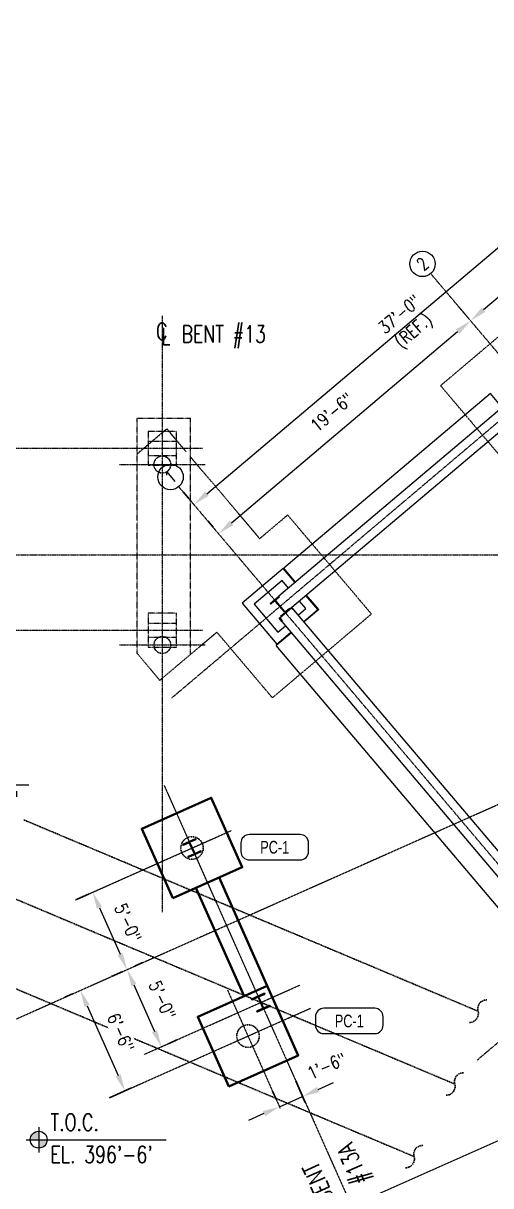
# Model space of a CAD drawing. Header units: inches. Extents: x -24529 to 23375, y -3182 to 1720.
# Drawn here: x -458 to -126, y -448 to 377 of the extents above; entities that cross this region are included whole.
import ezdxf
from ezdxf import colors
from ezdxf.entities.mleader import LeaderData, LeaderLine
from ezdxf.enums import TextEntityAlignment as Align
from ezdxf.math import Vec2, Vec3

# ---------------------------------------------------------------- set-up
doc = ezdxf.new("R2010")
doc.units = ezdxf.units.IN
doc.header["$LTSCALE"] = 0.375
doc.header["$MEASUREMENT"] = 0
for name, pattern in [('CENTER2', [1.125, 0.75, -0.125, 0.125, -0.125]), ('HIDDEN', [0.375, 0.25, -0.125]), ('HIDDEN2', [0.1875, 0.125, -0.0625]), ('PHANTOM2', [1.25, 0.625, -0.125, 0.125, -0.125, 0.125, -0.125])]:
    doc.linetypes.add(name, pattern=pattern)
for name, color, linetype, lineweight in [('CENTER', 2, 'CENTER2', 15), ('DIM', 5, 'Continuous', 15), ('Mech_Existbldg', 5, 'Continuous', 13), ('Mech_Existstl', 3, 'Continuous', 13), ('PHANTOM', 253, 'PHANTOM2', 9), ('PILECAP', 3, 'Continuous', 35), ('S_PILE', 6, 'HIDDEN2', 25), ('TEXT', 3, 'Continuous', 15), ('TXT', 7, 'Continuous', 15)]:
    doc.layers.add(name, color=color, linetype=linetype, lineweight=lineweight)
doc.layers.add('HIDDEN', color=252, linetype='HIDDEN')
doc.layers.add('NSTL', color=1, linetype='Continuous')
doc.styles.add('RomanS', font='romans.shx', dxfattribs={"width": 0.8})
doc.styles.add('SIMPLEX', font='SIMPLEX.shx', dxfattribs={"width": 0.75})
doc.dimstyles.new('PCI Arch-Arrow', dxfattribs={"dimscale": 0, "dimtxt": 0.09375, "dimasz": 0.125, "dimexe": 0.125, "dimexo": 0.0625, "dimgap": 0.09, "dimtad": 1, "dimdec": 4, "dimzin": 3, "dimdsep": 46, "dimlunit": 4, "dimtxsty": 'RomanS', "dimcen": 0.09, "dimclrd": 3, "dimclre": 3, "dimclrt": 3, "dimadec": 0, "dimazin": 0, "dimtfac": 0.75, "dimtdec": 4, "dimtmove": 0, "dimatfit": 3, "dimfxl": 1, "dimfrac": 1, "dimtolj": 1, "dimtzin": 0, "dimlwd": -1, "dimarcsym": 0})

# ---------------------------------------------------------------- blocks, each defined once
blk = doc.blocks.new('bal1')
blk.add_circle((0, 0), 0.188)
at = {"style": 'SIMPLEX', "width": 0.75}
blk.add_attdef('ITEM', text='', height=0.188, dxfattribs=at).set_placement((0, 0), align=Align.MIDDLE)
blk = doc.blocks.new('*D4')
at = {"layer": 'DEFPOINTS', "color": 0, "transparency": 16777216}
for p in [(2.37, 322.34), (2.37, 322.34), (-336.6, 35.57)]:
    blk.add_point(p, dxfattribs=at)
at = {"layer": 'DIM', "color": 3, "transparency": 16777216}
blk.add_line((-327.44, 43.32), (-6.79, 314.59), dxfattribs=at)
at = {"layer": 'DIM', "color": 3, "lineweight": -2, "transparency": 16777216}
for p, q in [((6.24, 317.76), (10.12, 313.18)), ((-340.48, 40.15), (-344.35, 44.73))]:
    blk.add_line(p, q, dxfattribs=at)
at = {"layer": 'DIM', "color": 3, "transparency": 16777216}
for points in [[(-8.08, 316.12), (-5.5, 313.06), (2.37, 322.34)], [(-328.73, 44.85), (-326.15, 41.79), (-336.6, 35.57)]]:
    blk.add_solid(points, dxfattribs=at)
at = {"layer": 'DIM', "color": 3, "transparency": 16777216, "insert": (-185.08, 163.76), "char_height": 9, "attachment_point": 5, "rotation": 40.23144, "style": 'RomanS'}
blk.add_mtext('\\A1;37\'-0"\\P(REF.)', dxfattribs=at)
blk = doc.blocks.new('*D5')
at = {"layer": 'DEFPOINTS', "color": 0, "transparency": 16777216}
for p in [(-140.45, 166.01), (-140.45, 166.01), (-319.09, 14.88)]:
    blk.add_point(p, dxfattribs=at)
at = {"layer": 'DIM', "color": 3, "lineweight": -2, "transparency": 16777216}
for p, q in [((-144.32, 170.59), (-148.2, 175.17)), ((-322.97, 19.46), (-326.84, 24.04))]:
    blk.add_line(p, q, dxfattribs=at)
at = {"layer": 'DIM', "color": 3, "transparency": 16777216}
blk.add_line((-309.93, 22.63), (-149.61, 158.26), dxfattribs=at)
for points in [[(-150.9, 159.79), (-148.32, 156.74), (-140.45, 166.01)], [(-311.22, 24.16), (-308.64, 21.1), (-319.09, 14.88)]]:
    blk.add_solid(points, dxfattribs=at)
at = {"layer": 'DIM', "color": 3, "transparency": 16777216, "insert": (-238.81, 101.13), "char_height": 9, "attachment_point": 5, "rotation": 40.23144, "style": 'RomanS'}
blk.add_mtext('\\A1;19\'-6"', dxfattribs=at)
blk = doc.blocks.new('*D6')
at = {"layer": 'DEFPOINTS', "color": 0, "transparency": 16777216}
for p in [(19.87, 301.65), (-140.45, 166.01), (-140.45, 166.01)]:
    blk.add_point(p, dxfattribs=at)
at = {"layer": 'DIM', "color": 3, "lineweight": -2, "transparency": 16777216}
for p, q in [((23.75, 297.07), (27.63, 292.49)), ((-144.32, 170.59), (-148.2, 175.17))]:
    blk.add_line(p, q, dxfattribs=at)
at = {"layer": 'DIM', "color": 3, "transparency": 16777216}
blk.add_line((10.71, 293.9), (-131.29, 173.76), dxfattribs=at)
for points in [[(9.42, 295.42), (12.01, 292.37), (19.87, 301.65)], [(-132.58, 175.29), (-129.99, 172.24), (-140.45, 166.01)]]:
    blk.add_solid(points, dxfattribs=at)
at = {"layer": 'DIM', "color": 3, "transparency": 16777216, "insert": (-69.33, 244.52), "char_height": 9, "attachment_point": 5, "rotation": 40.23144, "style": 'RomanS'}
blk.add_mtext('\\A1;17\'-6"', dxfattribs=at)
blk = doc.blocks.new('*D7')
at = {"layer": 'DEFPOINTS', "color": 0, "transparency": 16777216}
for p in [(58.6, -97.13), (-313.56, -262.83), (-224.94, -461.87)]:
    blk.add_point(p, dxfattribs=at)
at = {"layer": 'DIM', "color": 3, "linetype": 'CENTER2', "lineweight": -2, "transparency": 16777216}
blk.add_line((61.04, -102.61), (152.1, -307.14), dxfattribs=at)
at = {"layer": 'DIM', "color": 3, "transparency": 16777216}
blk.add_line((136.25, -301.05), (-213.98, -456.99), dxfattribs=at)
for points in [[(135.44, -299.23), (137.07, -302.88), (147.22, -296.17)], [(-214.79, -455.16), (-213.16, -458.81), (-224.94, -461.87)]]:
    blk.add_solid(points, dxfattribs=at)
at = {"layer": 'DIM', "color": 3, "transparency": 16777216, "insert": (-45.12, -364.96), "char_height": 9, "attachment_point": 5, "rotation": 24, "style": 'RomanS'}
blk.add_mtext('\\A1;33\'-11{\\H0.750000x;\\S3#8;}"', dxfattribs=at)
blk = doc.blocks.new('*D14')
at = {"layer": 'DEFPOINTS', "color": 0, "transparency": 16777216}
for p in [(-405.88, -238.25), (-384.03, -294.2), (-381.48, -293.06)]:
    blk.add_point(p, dxfattribs=at)
at = {"layer": 'DIM', "color": 3, "lineweight": -2, "transparency": 16777216}
for p, q in [((-411.36, -240.69), (-419.4, -244.27)), ((-386.96, -295.5), (-394.99, -299.08))]:
    blk.add_line(p, q, dxfattribs=at)
at = {"layer": 'DIM', "color": 3, "transparency": 16777216}
blk.add_line((-403.55, -250.35), (-388.91, -283.24), dxfattribs=at)
for points in [[(-401.73, -249.54), (-405.38, -251.16), (-408.43, -239.39)], [(-387.08, -282.42), (-390.74, -284.05), (-384.03, -294.2)]]:
    blk.add_solid(points, dxfattribs=at)
at = {"layer": 'DIM', "color": 3, "transparency": 16777216, "insert": (-383.44, -261.1), "char_height": 9, "attachment_point": 5, "rotation": 294, "style": 'RomanS'}
blk.add_mtext('\\A1;5\'-0"', dxfattribs=at)
blk = doc.blocks.new('*D15')
at = {"layer": 'DEFPOINTS', "color": 0, "transparency": 16777216}
for p in [(-384.03, -294.2), (-359.62, -349.01), (-359.62, -349.01)]:
    blk.add_point(p, dxfattribs=at)
at = {"layer": 'DIM', "color": 3, "lineweight": -2, "transparency": 16777216}
for p, q in [((-378.55, -291.76), (-373.07, -289.32)), ((-354.14, -346.57), (-348.66, -344.13))]:
    blk.add_line(p, q, dxfattribs=at)
at = {"layer": 'DIM', "color": 3, "transparency": 16777216}
blk.add_line((-379.15, -305.16), (-364.51, -338.05), dxfattribs=at)
for points in [[(-377.32, -304.35), (-380.98, -305.98), (-384.03, -294.2)], [(-362.68, -337.24), (-366.33, -338.86), (-359.62, -349.01)]]:
    blk.add_solid(points, dxfattribs=at)
at = {"layer": 'DIM', "color": 3, "transparency": 16777216, "insert": (-359.04, -315.91), "char_height": 9, "attachment_point": 5, "rotation": 294, "style": 'RomanS'}
blk.add_mtext('\\A1;5\'-0"', dxfattribs=at)
blk = doc.blocks.new('PILECAP_TAG')
blk.add_lwpolyline([(-0.1875, -0.09375), (0.1875, -0.09375, 0.4142136), (0.25, -0.03125), (0.25, 0.03125, 0.4142136), (0.1875, 0.09375), (-0.1875, 0.09375, 0.4142136), (-0.25, 0.03125), (-0.25, -0.03125, 0.4142136)], format="xyb", close=True)
at = {"width": 0.75}
blk.add_attdef('PC-X', text='', height=0.09375, dxfattribs=at).set_placement((0, 0), align=Align.MIDDLE)
blk = doc.blocks.new('*U47')
at = {"layer": 'TEXT'}
h = blk.add_hatch(color=256, dxfattribs=at)
h.paths.add_polyline_path([(-1.0048, 0), (-1.0048, 0.0625, 0.414214), (-1.0673, 0)])
h.paths.add_polyline_path([(-0.9423, 0), (-1.0048, 0), (-1.0048, -0.0625, 0.414214)])
for p, q in [((-1.0048, 0.0937), (-1.0048, -0.0937)), ((-0.911, 0), (-0.0625, 0)), ((-1.0985, 0), (-0.911, 0)), ((-1.0048, 0), (-0.9423, 0)), ((-1.0048, 0), (-0.9423, 0))]:
    blk.add_line(p, q, dxfattribs=at)
blk.add_circle((-1.0048, 0), 0.0625, dxfattribs=at)
at = {"layer": 'TEXT', "style": 'SIMPLEX', "width": 0.75, "flags": 8}
for tag, p in [('TOP_LINE', (-0.9179, 0.0664)), ('BOTT_LINE', (-0.9179, -0.172))]:
    blk.add_attdef(tag, p, '', height=0.0938, dxfattribs=at)
blk = doc.blocks.new('*D97')
at = {"layer": 'DEFPOINTS', "color": 0, "transparency": 16777216}
for p in [(-417.21, -308.98), (-375.37, -375.73), (-385.49, -380.23)]:
    blk.add_point(p, dxfattribs=at)
at = {"layer": 'DIM', "color": 3, "lineweight": -2, "transparency": 16777216}
for p, q in [((-422.7, -311.42), (-428.18, -313.86)), ((-380.85, -378.17), (-396.45, -385.11))]:
    blk.add_line(p, q, dxfattribs=at)
at = {"layer": 'DIM', "color": 3, "transparency": 16777216}
blk.add_line((-412.33, -319.94), (-390.37, -369.27), dxfattribs=at)
for points in [[(-410.51, -319.12), (-414.16, -320.75), (-417.21, -308.98)], [(-388.54, -368.46), (-392.2, -370.08), (-385.49, -380.23)]]:
    blk.add_solid(points, dxfattribs=at)
at = {"layer": 'DIM', "color": 3, "transparency": 16777216, "insert": (-388.56, -338.91), "char_height": 9, "attachment_point": 5, "rotation": 294, "style": 'RomanS', "bg_fill": 3, "box_fill_scale": 1.25, "bg_fill_color": 256, "bg_fill_true_color": 13158600, "bg_fill_transparency": 0}
blk.add_mtext('\\A1;6\'-6"', dxfattribs=at)
blk = doc.blocks.new('*D98')
at = {"layer": 'DEFPOINTS', "color": 0, "transparency": 16777216}
for p in [(-259.52, -384.21), (-275.96, -391.53), (-255.18, -393.96)]:
    blk.add_point(p, dxfattribs=at)
at = {"layer": 'DIM', "color": 3, "lineweight": -2, "transparency": 16777216}
for p, q in [((-257.62, -388.48), (-264.4, -373.24)), ((-278.4, -386.05), (-280.84, -380.56))]:
    blk.add_line(p, q, dxfattribs=at)
at = {"layer": 'DIM', "color": 3, "transparency": 16777216}
for p, q in [((-248.55, -379.33), (-237.59, -374.44)), ((-275.96, -391.53), (-259.52, -384.21)), ((-286.92, -396.41), (-297.89, -401.29))]:
    blk.add_line(p, q, dxfattribs=at)
for points in [[(-249.37, -377.5), (-247.74, -381.15), (-259.52, -384.21)], [(-287.74, -394.58), (-286.11, -398.24), (-275.96, -391.53)]]:
    blk.add_solid(points, dxfattribs=at)
at = {"layer": 'DIM', "color": 3, "transparency": 16777216, "insert": (-242.47, -362.6), "char_height": 9, "attachment_point": 5, "rotation": 24, "style": 'RomanS'}
blk.add_mtext('\\A1;1\'-6"', dxfattribs=at)
blk = doc.blocks.new('*U100')
for centre, start, end in [((0.398, -0.166), 269.1821, 15.44231), ((1.602, 0.166), 89.1821, 195.44231)]:
    blk.add_arc(centre, 0.625, start, end)

msp = doc.modelspace()

# ---------------------------------------------------------------- linework, layer by layer
at = {"layer": 'CENTER'}
for p, q in [((213.39473, 377.012), (-352.74992, -101.9501)), ((180.46233, -213.31079), (-168.72813, 199.44068)), ((-359, -253.47145), (-359, 169.56967)), ((431.07706, 121.06051), (-135.73534, -358.46652)), ((-490.58716, 75.5), (-330.56125, 75.5)), ((-389.4629, 64), (-328.5371, 64)), ((-50.461, -302.65214), (-347.37349, 48.30553)), ((-2584.26683, 0), (143.51059, 0)), ((-833.73533, -494.42287), (160.91849, -51.57445)), ((-490.58716, -53.5), (-330.56125, -53.5)), ((-389.4629, -64), (-328.5371, -64)), ((-357.75796, -163.55386), (-207.47717, -501.09005)), ((-420.62044, -244.81409), (-310.1343, -195.62249)), ((-336.6036, -211.06734), (-324.96868, -237.19979)), ((-371.81205, -354.43955), (-261.3259, -305.24794)), ((-312.7943, -308.79859), (-275.46022, -392.6523)), ((-396.451, -385.11297), (-254.00464, -321.69176))]:
    msp.add_line(p, q, dxfattribs=at)
at = {"layer": 'HIDDEN'}
for q in [(-376.94267, 71.44161), (-342.36245, 73.34802)]:
    msp.add_line((-355.84779, 89.28801), q, dxfattribs=at)
for points in [[(-457.12949, -188.06765), (-135.12173, -323.7418)], [(-482.42316, -236.07255), (-151.64332, -375.44271)], [(-556.57401, -268.3991), (-180.48614, -426.85926)]]:
    msp.add_lwpolyline(points, dxfattribs=at)
for centre in [(-359, 64), (-359, -64)]:
    msp.add_circle(centre, 6, dxfattribs=at)
at = {"layer": 'Mech_Existbldg'}
for p, q in [((-105.33742, 115.22165), (-276.34454, -29.4515)), ((-126.3306, 114.48942), (-272.91141, -9.51891)), ((-117.93421, 104.56468), (-126.3306, 114.48942)), ((-97.5869, 106.06035), (-267.07096, -37.32428)), ((-264.51502, -19.44365), (-272.91141, -9.51891)), ((-278.4628, -32.92018), (-278.3758, -31.87728)), ((-272.36572, -40.12707), (-278.4628, -32.92018)), ((-278.3758, -31.87728), (-275.99577, -29.86376)), ((-275.99577, -29.86376), (-276.34454, -29.4515)), ((-248.04516, -38.91141), (-256.7645, -28.60495)), ((-271.32282, -40.21406), (-272.36572, -40.12707)), ((-268.94279, -38.20054), (-271.32282, -40.21406)), ((-268.6134, -38.5899), (-268.94279, -38.20054)), ((-267.09034, -37.30138), (-268.6134, -38.5899)), ((-59.07071, -283.18555), (-267.09034, -37.30138)), ((-267.07096, -37.32428), (-267.09034, -37.30138)), ((-248.04516, -38.91141), (-258.35162, -47.63075)), ((-274.35275, -47.29643), (-66.94883, -292.45283)), ((-267.51293, -55.38127), (-278.20111, -64.42354)), ((-86.37572, -291.16573), (-278.20111, -64.42354))]:
    msp.add_line(p, q, dxfattribs=at)
at = {"layer": 'Mech_Existbldg', "linetype": 'HIDDEN'}
for p, q in [((-305.6794, 29.98778), (-289.96837, 11.41696)), ((-270.11888, 28.20975), (-289.96837, 11.41696)), ((-210.69822, -42.02688), (-270.11888, 28.20975)), ((-210.69822, -42.02688), (-280.93486, -101.44754)), ((-332.76877, -65.39805), (-320.33334, -54.8776)), ((-280.93486, -101.44754), (-320.33334, -54.8776))]:
    msp.add_line(p, q, dxfattribs=at)
msp.add_lwpolyline([(-62.59053, 83.2732), (-32.05286, 109.10827), (-91.47352, 179.34491), (-161.71016, 119.92425), (-102.2895, 49.68761), (-71.75183, 75.52268)], dxfattribs=at)
at = {"layer": 'Mech_Existbldg'}
for points in [[(-264.89673, -19.76658), (-273.29313, -9.84184), (-302.30392, -34.38515), (-277.7606, -63.39594), (-267.83586, -54.99955)], [(-269.47738, -23.64184), (-273.99852, -18.29775), (-293.84801, -35.09054), (-277.05521, -54.94003), (-271.71112, -50.4189)], [(-262.54982, -42.66838), (-257.20573, -38.14723), (-261.72686, -32.80314)], [(-258.67456, -47.24903), (-248.74981, -38.85262), (-257.14621, -28.92788)]]:
    msp.add_lwpolyline(points, dxfattribs=at)
at = {"layer": 'Mech_Existstl'}
msp.add_lwpolyline([(-274.72857, -43.76337), (-275.05796, -43.37402), (-272.67793, -41.3605, 0.414213562), (-272.59093, -40.3176), (-278.68801, -33.11071, 0.414213562), (-279.73091, -33.02371), (-282.11094, -35.03723), (-282.44033, -34.64788), (-276.32517, -29.4744), (-275.99577, -29.86376), (-278.3758, -31.87728, 0.414213562), (-278.4628, -32.92018), (-272.36572, -40.12707, 0.414213562), (-271.32282, -40.21406), (-268.94279, -38.20054), (-268.6134, -38.5899)], format="xyb", close=True, dxfattribs=at)
msp.add_lwpolyline([(-267.09032, -37.30135), (-265.19147, -39.54592), (-265.40385, -39.7256), (-267.46047, -37.98129), (-275.51975, -44.79949), (-274.1403, -47.11669), (-274.35277, -47.29644), (-276.25164, -45.05192), (-267.09032, -37.30135)], dxfattribs=at)
at = {"layer": 'NSTL'}
for points in [[(-331.36619, -210.53777), (-331.59397, -210.02619), (-335.54962, -211.78736, -0.414213562), (-336.20976, -211.53395), (-339.40671, -204.35349, -0.414213562), (-339.15331, -203.69335), (-335.19765, -201.93218), (-335.42543, -201.42059), (-344.56088, -205.48796), (-344.33311, -205.99954), (-340.37746, -204.23837, -0.414213562), (-339.71732, -204.49178), (-336.52037, -211.67225, -0.414213562), (-336.77377, -212.33239), (-340.72942, -214.09356), (-340.50165, -214.60514)], [(-282.5578, -320.16323), (-282.78557, -319.65164), (-286.74122, -321.41281, -0.414213562), (-287.40136, -321.15941), (-290.59831, -313.97894, -0.414213562), (-290.34491, -313.3188), (-286.38926, -311.55763), (-286.61703, -311.04605), (-295.75248, -315.11341), (-295.52471, -315.625), (-291.56906, -313.86383, -0.414213562), (-290.90892, -314.11723), (-287.71197, -321.2977, -0.414213562), (-287.96537, -321.95784), (-291.92102, -323.71901), (-291.69325, -324.2306)]]:
    msp.add_lwpolyline(points, format="xyb", close=True, dxfattribs=at)
at = {"layer": 'PHANTOM', "flags": 128}
for points in [[(-376.94267, -70.02302), (-376.94267, 96.85198)], [(-376.94267, 96.85198), (-338.94267, 96.85198)], [(-338.94267, -70.02302), (-338.94267, 96.85198)], [(-369, 80.5), (-349, 80.5)], [(-369, 70.5), (-349, 70.5)], [(-338.94267, 69.30576), (-289.96837, 11.41696)], [(-369, -48.5), (-349, -48.5)], [(-320.33334, -54.8776), (-360.79575, -89.10906)], [(-369, -58.5), (-349, -58.5)], [(-376.94267, -70.02302), (-360.79575, -89.10906)]]:
    msp.add_lwpolyline(points, dxfattribs=at)
for points in [[(-369, 87.5), (-369, 63.5), (-349, 63.5), (-349, 87.5)], [(-369, -41.5), (-369, -65.5), (-349, -65.5), (-349, -41.5)]]:
    msp.add_lwpolyline(points, close=True, dxfattribs=at)
at = {"layer": 'PILECAP'}
for points in [[(-351.64738, -243.66048), (-373.61115, -194.32903), (-324.2797, -172.36525), (-302.31592, -221.6967)], [(-301.03768, -313.07704), (-284.59386, -305.75578), (-318.75974, -229.01796), (-335.20356, -236.33922)]]:
    msp.add_lwpolyline(points, close=True, dxfattribs=at)
msp.add_lwpolyline([(-311.96154, -377.05102), (-333.92532, -327.71956), (-284.59386, -305.75578), (-262.63008, -355.08724), (-311.96154, -377.05102)], dxfattribs=at)
at = {"layer": 'S_PILE', "linetype": 'HIDDEN2'}
for centre in [(-337.96354, -208.01287), (-298.2777, -341.4034)]:
    msp.add_circle(centre, 8, dxfattribs=at)

# ---------------------------------------------------------------- block references
at = {"layer": 'HIDDEN', "xscale": 10.06882673008867, "yscale": 10.06882673008867, "zscale": 10.06882673008867}
for p in [(-145.19056, -323.7418), (-161.71215, -375.44271), (-190.55496, -426.85926)]:
    msp.add_blockref('*U100', p, dxfattribs=at)
at = {"layer": 'TEXT'}
ref = msp.add_blockref('*U47', (-447.61297, -163.26574), dxfattribs=dict(at, xscale=96, yscale=96, zscale=96))
ref.add_attrib('TOP_LINE', 'T.O.C.', (-535.73555, -156.89215), dxfattribs={"height": 12, "style": 'SIMPLEX', "width": 0.75, "flags": 8})
ref.add_attrib('BOTT_LINE', 'EL. 396\'-6"', (-535.73555, -179.77662), dxfattribs={"height": 12, "style": 'SIMPLEX', "width": 0.75, "flags": 8})
at = {"layer": 'TEXT', "xscale": 96, "yscale": 96, "zscale": 96}
for p in [(-279.29875, -207.4424), (-226.43826, -330.67486)]:
    msp.add_blockref('PILECAP_TAG', p, dxfattribs=at).add_auto_attribs({'PC-X': 'PC-1'})
at = {"layer": 'TEXT'}
ref = msp.add_blockref('*U47', (-350.20507, -414.89767), dxfattribs=dict(at, xscale=96, yscale=96, zscale=96))
ref.add_attrib('TOP_LINE', 'T.O.C.', (-438.32764, -408.52409), dxfattribs={"height": 12, "style": 'SIMPLEX', "width": 0.75, "flags": 8})
ref.add_attrib('BOTT_LINE', "EL. 396'-6'", (-438.32764, -431.40856), dxfattribs={"height": 12, "style": 'SIMPLEX', "width": 0.75, "flags": 8})
at = {"layer": 'TXT', "xscale": 48, "yscale": 48, "zscale": 48, "rotation": 40.23144086554296}
for p, values in [((-174.54102, 206.31166), {'ITEM': '2'}), ((-353.18638, 55.1765), {'ITEM': '1'})]:
    msp.add_blockref('bal1', p, dxfattribs=at).add_auto_attribs(values)

# ---------------------------------------------------------------- texts
at = {"layer": 'TEXT', "style": 'SIMPLEX', "width": 0.75}
for s, rotation, p in [('C', 359.3942767, (-363.4946, 152.52034)), ('L', 359.3942767, (-359.75686, 149.0395)), ('#13A', 114, (-212.26218, -443.90129)), ('BENT', 114, (-236.75385, -457.13804))]:
    msp.add_text(s, height=12, rotation=rotation, dxfattribs=at).set_placement(p)
at = {"layer": 'TEXT', "insert": (-345.36595, 162.50923), "char_height": 12, "attachment_point": 1, "style": 'SIMPLEX'}
msp.add_mtext_dynamic_manual_height_columns('BENT #13', width=97.5318772, gutter_width=0.625, heights=[0], dxfattribs=at)

# ---------------------------------------------------------------- dimensions: what is measured, and where the dimension line sits
at = {"layer": 'DIM'}
dim = msp.add_linear_dim(base=(2.36814, 322.34025), p1=(-336.59998, 35.57099), p2=(2.36814, 322.34025), angle=40.23144087, text='<>\\X(REF.)', dimstyle='PCI Arch-Arrow', override={"dimscale": 96, "dimtmove": 1}, dxfattribs=at)
dim.commit()
dim.dimension.update_dxf_attribs({"geometry": '*D4', "text_midpoint": (-185.07673, 163.76066), "dimtype": 128})
for base, p1, p2, angle, picture, middle in [((-140.44794, 166.01282), (19.87482, 301.64693), (-140.44794, 166.01282), 220.23144087, '*D6', (-69.32699, 244.51588)), ((-140.44794, 166.01282), (-319.0933, 14.87767), (-140.44794, 166.01282), 40.23144087, '*D5', (-238.81105, 101.13125)), ((-359.6247, -349.01339), (-384.0289, -294.20066), (-359.6247, -349.01339), 114, '*D15', (-359.03977, -315.91388))]:
    dim = msp.add_linear_dim(base=base, p1=p1, p2=p2, angle=angle, dimstyle='PCI Arch-Arrow', override={"dimscale": 96, "dimtmove": 1}, dxfattribs=at)
    dim.commit()
    dim.dimension.update_dxf_attribs({"geometry": picture, "text_midpoint": middle})
for p1, p2, distance, override, picture, middle in [((58.59624, -97.13125), (-313.55934, -262.82559), 217.87806, {"dimscale": 96, "dimse1": 0, "dimse2": 1, "dimtmove": 1}, '*D7', (-45.12224, -364.96047)), ((-405.87965, -238.25107), (-381.47545, -293.06379), -2.7951, {"dimscale": 96, "dimtmove": 1}, '*D14', (-383.44397, -261.10115))]:
    dim = msp.add_aligned_dim(p1=p1, p2=p2, distance=distance, dimstyle='PCI Arch-Arrow', override=override, dxfattribs=at)
    dim.commit()
    dim.dimension.update_dxf_attribs({"geometry": picture, "text_midpoint": middle})
dim = msp.add_linear_dim(base=(-259.51723, -384.20615), p1=(-275.96105, -391.52741), p2=(-255.1759, -393.95695), angle=204, dimstyle='PCI Arch-Arrow', override={"dimscale": 96, "dimtmove": 1}, dxfattribs=at)
dim.commit()
dim.dimension.update_dxf_attribs({"geometry": '*D98', "text_midpoint": (-236.77587, -375.39199), "dimtype": 128})

# ---------------------------------------------------------------- leaders
at = {"layer": 'TEXT'}
ml = msp.add_multileader_mtext('Standard', dxfattribs=at)
ml.set_content('{\\W0.85;CONC. PIER,\\PTYPE P-1 (TYP.),\\PA-213826-WK}', color=256, style='SIMPLEX')
ml.set_leader_properties()
ml.build(insert=Vec2(0, 0))
ml.multileader.update_dxf_attribs({"dogleg_length": 0.36, "arrow_head_size": 12, "scale": 96})
ctx = ml.context
ctx.base_point, ctx.scale, ctx.char_height, ctx.arrow_head_size, ctx.landing_gap_size, ctx.plane_origin = Vec3(-1063.56812, 269.9509), 96, 12, 12, 8.64, Vec3(-1213.98186, 152.3606)
notes = []
notes.append((ctx, [(0, (1, 1, 0), (-1083.59762, 269.9509), (1, 0), 20.0295, [(1, [(-1119.46244, 168.75)], 0, [])])]))
ctx.mtext.insert, ctx.mtext.width, ctx.mtext.flow_direction = Vec3(-1054.92812, 275.9509), 240.8774881, 5
ml = msp.add_multileader_mtext('Standard', dxfattribs=at)
ml.set_content('{\\W0.85;TYP. (4) PLCS.}', color=256, style='SIMPLEX')
ml.set_leader_properties()
ml.build(insert=Vec2(0, 0))
ml.multileader.update_dxf_attribs({"dogleg_length": 0.36, "arrow_head_size": 12, "scale": 96})
ctx = ml.context
ctx.base_point, ctx.scale, ctx.char_height, ctx.arrow_head_size, ctx.landing_gap_size, ctx.plane_origin = Vec3(-1573.89991, 238.57302), 96, 12, 12, 8.64, Vec3(-1606.68298, -54.2827)
notes.append((ctx, [(0, (0, 0, 0), (0, 0), (1, 0), 1, [])]))
ctx.mtext.insert, ctx.mtext.width, ctx.mtext.flow_direction = Vec3(-1565.25991, 246.57302), 123.9826154, 5
ml = msp.add_multileader_mtext('Standard', dxfattribs=at)
ml.set_content('{\\W0.85;TYP. (4) PLCS.}', color=256, style='SIMPLEX')
ml.set_leader_properties()
ml.build(insert=Vec2(0, 0))
ml.multileader.update_dxf_attribs({"dogleg_length": 0.36, "arrow_head_size": 12, "scale": 96})
ctx = ml.context
ctx.base_point, ctx.scale, ctx.char_height, ctx.arrow_head_size, ctx.landing_gap_size, ctx.plane_origin = Vec3(-1573.89991, 170.70859), 96, 12, 12, 8.64, Vec3(-1600.68298, -122.14713)
notes.append((ctx, [(0, (0, 0, 0), (0, 0), (1, 0), 1, [])]))
ctx.mtext.insert, ctx.mtext.width, ctx.mtext.flow_direction = Vec3(-1565.25991, 178.70859), 123.9826154, 5
ml = msp.add_multileader_mtext('Standard', dxfattribs=at)
ml.set_content('{\\W0.85;TIE BM A-213826-WK}', color=256, style='SIMPLEX')
ml.set_leader_properties()
ml.build(insert=Vec2(0, 0))
ml.multileader.update_dxf_attribs({"dogleg_length": 0.36, "arrow_head_size": 12, "scale": 96})
ctx = ml.context
ctx.base_point, ctx.scale, ctx.char_height, ctx.arrow_head_size, ctx.landing_gap_size, ctx.plane_origin = Vec3(-1043.65017, 56.05516), 96, 12, 12, 8.64, Vec3(-1182.20179, -112.15324)
notes.append((ctx, [(0, (1, 1, 0), (-1063.67967, 56.05516), (1, 0), 20.0295, [(1, [(-1119.43751, 27.80221)], 0, [])])]))
ctx.mtext.insert, ctx.mtext.width, ctx.mtext.flow_direction = Vec3(-1035.01017, 62.05516), 123.9826154, 5
ml = msp.add_multileader_mtext('Standard', dxfattribs=at)
ml.set_content('{\\W0.85;TYP. (5) PLCS.}', color=256, style='SIMPLEX')
ml.set_leader_properties()
ml.build(insert=Vec2(0, 0))
ml.multileader.update_dxf_attribs({"dogleg_length": 0.36, "arrow_head_size": 12, "scale": 96})
ctx = ml.context
ctx.base_point, ctx.scale, ctx.char_height, ctx.arrow_head_size, ctx.landing_gap_size, ctx.plane_origin = Vec3(-1474.25865, -426.11244), 96, 12, 12, 8.64, Vec3(-1507.04171, -695.21817)
notes.append((ctx, [(0, (0, 0, 0), (0, 0), (1, 0), 1, [])]))
ctx.mtext.insert, ctx.mtext.width, ctx.mtext.flow_direction = Vec3(-1465.61865, -418.11244), 123.9826154, 5
ml = msp.add_multileader_mtext('Standard', dxfattribs=at)
ml.set_content('{\\W0.85;TYP. (2) PLCS.}', color=256, style='SIMPLEX')
ml.set_leader_properties()
ml.build(insert=Vec2(0, 0))
ml.multileader.update_dxf_attribs({"dogleg_length": 0.36, "arrow_head_size": 12, "scale": 96})
ctx = ml.context
ctx.base_point, ctx.scale, ctx.char_height, ctx.arrow_head_size, ctx.landing_gap_size, ctx.plane_origin = Vec3(-1308.52346, -863.33432), 96, 12, 12, 8.64, Vec3(-1360.28651, -1132.44005)
notes.append((ctx, [(0, (0, 0, 0), (0, 0), (1, 0), 1, [])]))
ctx.mtext.insert, ctx.mtext.width, ctx.mtext.flow_direction = Vec3(-1299.88346, -855.33432), 123.9826154, 5
ml = msp.add_multileader_mtext('Standard', dxfattribs=at)
ml.set_content('{\\W0.85;EXIST. FND. F-107952-292}', color=256, style='SIMPLEX')
ml.set_leader_properties()
ml.build(insert=Vec2(0, 0))
ml.multileader.update_dxf_attribs({"dogleg_length": 0.36, "arrow_head_size": 12, "scale": 96})
ctx = ml.context
ctx.base_point, ctx.scale, ctx.char_height, ctx.arrow_head_size, ctx.landing_gap_size, ctx.plane_origin = Vec3(-985.29507, -63.56395), 96, 12, 12, 8.64, Vec3(-1182.20179, -263.58716)
notes.append((ctx, [(0, (1, 1, 0), (-1005.32457, -63.56395), (1, 0), 20.0295, [(1, [(-1164.43754, -47.57322)], 0, [])])]))
ctx.mtext.insert, ctx.mtext.width, ctx.mtext.flow_direction = Vec3(-976.65507, -57.56395), 123.9826154, 5
ml = msp.add_multileader_mtext('Standard', dxfattribs=at)
ml.set_content('{\\W0.85;EXIST. FND.}', color=256, style='SIMPLEX')
ml.set_leader_properties()
ml.build(insert=Vec2(0, 0))
ml.multileader.update_dxf_attribs({"dogleg_length": 0.36, "arrow_head_size": 12, "scale": 96})
ctx = ml.context
ctx.base_point, ctx.scale, ctx.char_height, ctx.arrow_head_size, ctx.landing_gap_size, ctx.plane_origin = Vec3(-2130.90787, -63.56395), 96, 12, 12, 8.64, Vec3(-2327.81459, -263.58716)
notes.append((ctx, [(0, (1, 1, 0), (-2150.93737, -63.56395), (1, 0), 20.0295, [(1, [(-2206.8125, -51.9452)], 0, [])])]))
ctx.mtext.insert, ctx.mtext.width, ctx.mtext.flow_direction = Vec3(-2122.26787, -57.56395), 123.9826154, 5
ml = msp.add_multileader_mtext('Standard', dxfattribs=at)
ml.set_content('{\\W0.85;CONC. PIER,\\PTYPE P-1,\\PA-213826-WK}', color=256, style='SIMPLEX')
ml.set_leader_properties()
ml.build(insert=Vec2(0, 0))
ml.multileader.update_dxf_attribs({"dogleg_length": 0.36, "arrow_head_size": 12, "scale": 96})
ctx = ml.context
ctx.base_point, ctx.scale, ctx.char_height, ctx.arrow_head_size, ctx.landing_gap_size, ctx.plane_origin = Vec3(-972.40913, -396.24882), 96, 12, 12, 8.64, Vec3(-1148.61733, -521.2861)
notes.append((ctx, [(0, (1, 1, 0), (-992.43863, -396.24882), (1, 0), 20.0295, [(0, [(-1066.70408, -440.99505)], 0, [])])]))
ctx.mtext.insert, ctx.mtext.width, ctx.mtext.flow_direction = Vec3(-963.76913, -390.24882), 240.8774881, 5
for ctx, leaders in notes:
    for number, flags, end, landing, length, lines in leaders:
        leader = LeaderData()
        leader.index, (leader.has_last_leader_line, leader.has_dogleg_vector, leader.attachment_direction) = number, flags
        leader.last_leader_point, leader.dogleg_vector, leader.dogleg_length = Vec3(end), Vec3(landing), length
        for number, points, colour, breaks in lines:
            line = LeaderLine()
            line.index, line.vertices, line.color, line.breaks = number, Vec3.list(points), colors.encode_raw_color(colour), breaks
            leader.lines.append(line)
        ctx.leaders.append(leader)

# ---------------------------------------------------------------- next in the draw order: dimensions: what is measured, and where the dimension line sits
at = {"layer": 'DIM'}
dim = msp.add_linear_dim(base=(-385.48846, -380.23213), p1=(-417.21392, -308.97558), p2=(-375.36643, -375.72552), angle=114, dimstyle='PCI Arch-Arrow', override={"dimscale": 96, "dimtmove": 1, "dimtfill": 1}, dxfattribs=at)
dim.commit()
dim.dimension.update_dxf_attribs({"geometry": '*D97', "text_midpoint": (-388.56416, -338.91071)})

doc.saveas('drawing.dxf')
